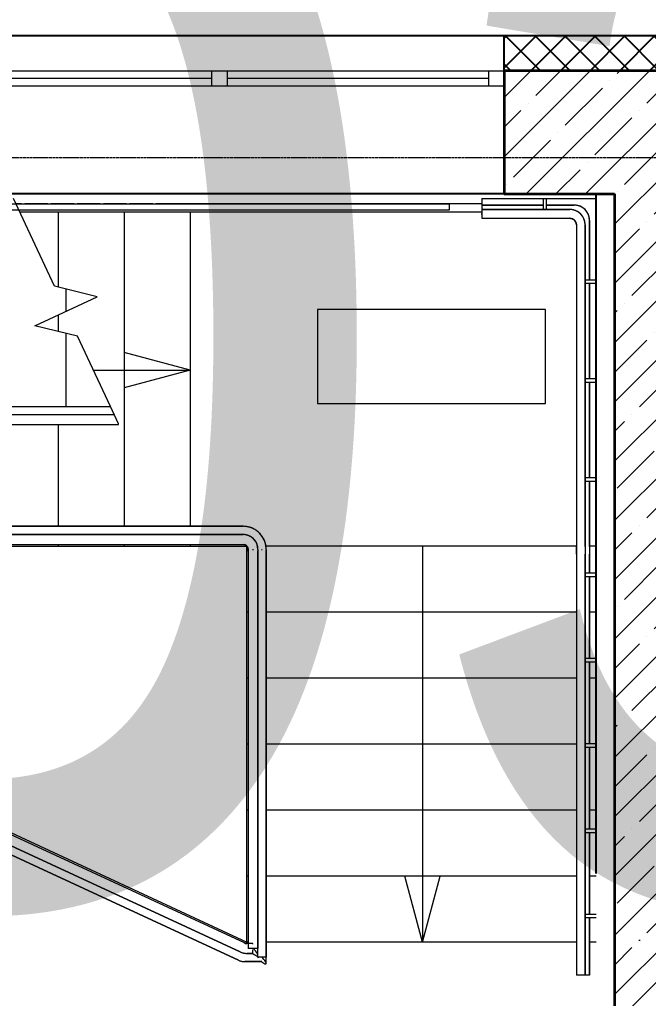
# Model space of a CAD drawing. Header units: millimetres. Extents: x 0 to 168960, y -92093 to 443706.
# Drawn here: x 39547 to 42405, y 248331 to 252781 of the extents above; entities that cross this region are included whole.
import ezdxf
from ezdxf.enums import TextEntityAlignment as Align

# ---------------------------------------------------------------- set-up
doc = ezdxf.new("R2018")
doc.units = ezdxf.units.MM
doc.linetypes.add('осевая', pattern=[50.8, 31.75, -6.35, 6.35, -6.35])
for name, color, linetype, lineweight in [('_0', 7, 'Continuous', 15), ('АР_Названия помещений', 124, 'Continuous', 5), ('АР_Номер помещения', 1, 'Continuous', 25), ('АР_Окна БЛОК', 250, 'Continuous', 13), ('АР_Помещения_площадь', 19, 'Continuous', 9), ('АР_Фасад', 7, 'Continuous', 15), ('Верхние поручни', 7, 'Continuous', 9), ('Контуры', 7, 'Continuous', 9), ('Линии свеса', 7, 'Continuous', 9), ('Марки вырезов', 7, 'Continuous', 9), ('Общие ребра', 7, 'Continuous', 9), ('Ограждение', 7, 'Continuous', 9), ('Опоры', 7, 'Continuous', 9), ('Перила', 7, 'Continuous', 9), ('Стены', 250, 'Continuous', 13), ('Стрелки вверх', 7, 'Continuous', 9)]:
    doc.layers.add(name, color=color, linetype=linetype, lineweight=lineweight)
doc.layers.add('АР_Сущ.Несущая стена', color=7, linetype='Continuous')
doc.styles.add('ISOCPEUR', font='isocpeur.ttf', dxfattribs={"height": 175})
doc.styles.get("Standard").update_dxf_attribs({"font": 'arial.ttf'})

# ---------------------------------------------------------------- blocks, each defined once
blk = doc.blocks.new('Тип верхнего поручня - Верхний поручень_Внутренний_-V3-2 этаж Клад')
at = {"layer": 'Верхние поручни', "color": 8}
for p, q in [((14122, 44463.9), (14140.2, 44463.9)), ((14140.2, 44463.9), (14170.3, 44463.9)), ((14170.3, 44463.9), (16591.1, 44463.9)), ((16611, 44421.4), (16591.1, 44463.9)), ((14069.5, 44247.9), (14069.5, 44411.4)), ((14114.5, 44247.9), (14114.5, 44411.4)), ((14122, 44418.9), (14140.2, 44418.9)), ((14140.2, 44418.9), (14170.3, 44418.9)), ((14170.3, 44418.9), (16611, 44418.9)), ((16611, 44418.9), (16611, 44421.4)), ((14069.5, 44247.9), (14114.5, 44247.9))]:
    blk.add_line(p, q, dxfattribs=at)
for radius in [52.5, 7.5]:
    blk.add_arc((14122, 44411.4), radius, 90, 180, dxfattribs=at)
blk = doc.blocks.new('Тип верхнего поручня - Верхний поручень_Внутренний_-3833707-2 этаж Клад')
at = {"layer": 'Верхние поручни', "color": 8}
for p, q in [((16981.5, 43918.9), (14503.8, 43918.9)), ((17177, 43918.9), (16994.6, 43918.9)), ((14503.8, 43873.9), (16981.5, 43873.9)), ((16994.6, 43873.9), (17177, 43873.9)), ((17199.5, 43845.3), (17199.5, 42045.3)), ((17244.5, 42006.5), (17244.5, 43845.3)), ((17182.8, 42062.3), (14130.4, 43475.9)), ((14111.5, 43435), (17163.9, 42021.5)), ((17222, 42059.8), (17194.4, 42059.8)), ((17194.4, 42014.8), (17222, 42014.8))]:
    blk.add_line(p, q, dxfattribs=at)
at = {"layer": 'Верхние поручни', "color": 8, "flags": 128}
for points in [[(16994.6, 43918.9), (16993.5, 43918.9), (16992.4, 43918.9), (16991.3, 43918.9), (16990.2, 43918.9), (16989.1, 43918.9), (16988.1, 43918.9), (16987, 43918.9), (16986, 43918.9), (16984.9, 43918.9), (16983.9, 43918.9), (16982.9, 43918.9), (16981.9, 43918.9), (16981.5, 43918.9)], [(17244.5, 43850.6), (17244.4, 43853.3), (17244.3, 43856), (17244.1, 43858.7), (17243.7, 43861.4), (17243.3, 43864.1), (17242.7, 43866.7), (17242, 43869.3), (17241.3, 43871.9), (17240.4, 43874.5), (17239.4, 43877), (17238.3, 43879.5), (17237.2, 43881.9), (17235.9, 43884.3), (17234.5, 43886.6), (17233.1, 43888.9), (17231.5, 43891.1), (17229.9, 43893.2), (17228.2, 43895.3), (17226.4, 43897.3), (17224.5, 43899.3), (17222.6, 43901.1), (17220.5, 43902.9), (17218.4, 43904.6), (17216.3, 43906.2), (17214, 43907.8), (17211.8, 43909.2), (17209.4, 43910.5), (17207, 43911.8), (17204.6, 43913), (17202.1, 43914), (17199.6, 43915), (17197, 43915.8), (17194.4, 43916.6), (17191.8, 43917.2), (17189.1, 43917.7), (17186.5, 43918.2), (17183.8, 43918.5), (17181.1, 43918.7), (17178.4, 43918.8), (17177, 43918.9)], [(16981.5, 43873.9), (16982.5, 43873.9), (16983.5, 43873.9), (16984.5, 43873.9), (16985.6, 43873.9), (16986.6, 43873.9), (16987.7, 43873.9), (16988.7, 43873.9), (16989.8, 43873.9), (16990.9, 43873.9), (16992, 43873.9), (16993.1, 43873.9), (16994.2, 43873.9), (16994.6, 43873.9)], [(17177, 43873.9), (17177.9, 43873.8), (17178.8, 43873.8), (17179.7, 43873.7), (17180.6, 43873.6), (17181.4, 43873.4), (17182.3, 43873.2), (17183.2, 43873), (17184, 43872.7), (17184.9, 43872.4), (17185.7, 43872.1), (17186.6, 43871.7), (17187.4, 43871.3), (17188.2, 43870.9), (17188.9, 43870.4), (17189.7, 43869.9), (17190.4, 43869.4), (17191.1, 43868.8), (17191.8, 43868.3), (17192.5, 43867.7), (17193.1, 43867), (17193.7, 43866.4), (17194.3, 43865.7), (17194.9, 43865), (17195.4, 43864.3), (17195.9, 43863.5), (17196.4, 43862.7), (17196.8, 43862), (17197.2, 43861.2), (17197.6, 43860.3), (17197.9, 43859.5), (17198.3, 43858.7), (17198.5, 43857.8), (17198.8, 43856.9), (17199, 43856.1), (17199.1, 43855.2), (17199.3, 43854.3), (17199.4, 43853.4), (17199.4, 43852.5), (17199.5, 43851.6), (17199.5, 43850.7), (17199.4, 43849.8), (17199.3, 43848.9), (17199.2, 43848), (17199.1, 43847.1), (17198.9, 43846.2), (17198.7, 43845.4), (17198.6, 43845.3)], [(17220, 43851.3), (17222, 43851.4), (17224, 43851.3)], [(17194.4, 42059.8), (17193.3, 42059.8), (17192.2, 42059.9), (17191.1, 42060), (17190, 42060.1), (17188.9, 42060.3), (17187.8, 42060.6), (17186.8, 42060.9), (17185.7, 42061.2), (17184.7, 42061.5), (17183.7, 42062), (17182.8, 42062.3)], [(17163.9, 42021.5), (17166.6, 42020.3), (17169.3, 42019.3), (17172, 42018.3), (17174.8, 42017.5), (17177.6, 42016.8), (17180.4, 42016.1), (17183.3, 42015.6), (17186.2, 42015.2), (17189, 42015), (17191.9, 42014.8), (17194.4, 42014.8)], [(17244.5, 42006.5), (17243.7, 42010.1), (17241.5, 42014.8), (17237.9, 42020.2), (17233.2, 42026), (17227.8, 42031.9), (17222, 42037.3), (17220, 42039)], [(17222, 42014.5), (17227.8, 42009.9), (17233.2, 42006.4), (17237.9, 42004.1), (17241.5, 42003.4), (17243.7, 42004.2), (17244.5, 42006.5)]]:
    blk.add_lwpolyline(points, dxfattribs=at)
at = {"layer": 'Верхние поручни', "color": 8}
blk.add_open_spline([(17199.4, 43843.2), (17199, 43843.5), (17198.5, 43844.2), (17198.5, 43844.9), (17198.6, 43845.3)], degree=3, dxfattribs=at)
blk = doc.blocks.new('Тип верхнего поручня - Верхний поручень_Внутренний_-V31-2 этаж Клад')
at = {"layer": 'Верхние поручни', "color": 8}
for p, q in [((14493.1, 43918.9), (16970.9, 43918.9)), ((16970.9, 43918.9), (16994.6, 43918.9)), ((16994.6, 43918.9), (17177, 43918.9)), ((14493.1, 43873.9), (16970.9, 43873.9)), ((16970.9, 43873.9), (16994.6, 43873.9)), ((16994.6, 43873.9), (17177, 43873.9)), ((17199.5, 43851.4), (17199.5, 42059.8)), ((17244.5, 43851.4), (17244.5, 42037.3)), ((17182.8, 42062.3), (14130.4, 43475.9)), ((17163.9, 42021.5), (14111.5, 43435)), ((17222, 42059.8), (17194.4, 42059.8)), ((17199.5, 42057.8), (17199.5, 42037.3)), ((17222, 42056.8), (17222, 42059.8)), ((17222, 42014.8), (17194.4, 42014.8)), ((17244.5, 42037.3), (17199.5, 42037.3)), ((17222, 42014.8), (17222, 42030.4))]:
    blk.add_line(p, q, dxfattribs=at)
for centre, radius, start, end in [((17177, 43851.4), 67.5, 0, 90), ((17177, 43851.4), 22.5, 0, 90), ((17194.4, 42087.3), 27.5, 245.1517, 270), ((17194.4, 42087.3), 72.5, 245.1517, 270)]:
    blk.add_arc(centre, radius, start, end, dxfattribs=at)
blk = doc.blocks.new('Тип перил - Перила_Внутренний_-3833727-2 этаж Клад')
at = {"layer": 'Перила', "color": 8}
for p, q in [((16980.4, 43956.4), (14502.6, 43956.4)), ((17177, 43956.4), (16994.6, 43956.4)), ((17282, 41969.9), (17282, 43845.9)), ((14072.6, 43411.7), (17156.2, 41983.8)), ((17185.6, 41977.3), (17261.5, 41977.3)), ((17244.7, 41997.1), (17245.8, 41995.2))]:
    blk.add_line(p, q, dxfattribs=at)
at = {"layer": 'Перила', "color": 8, "flags": 128}
for points in [[(16994.6, 43956.4), (16993.4, 43956.4), (16992.2, 43956.4), (16991, 43956.4), (16989.8, 43956.4), (16988.6, 43956.4), (16987.5, 43956.4), (16986.3, 43956.4), (16985.2, 43956.4), (16984, 43956.4), (16982.9, 43956.4), (16981.8, 43956.4), (16980.8, 43956.4), (16980.4, 43956.4)], [(17282, 43850.1), (17281.9, 43854.3), (17281.7, 43858.5), (17281.4, 43862.7), (17280.8, 43866.9), (17280.1, 43871), (17279.2, 43875.1), (17278.2, 43879.2), (17277, 43883.2), (17275.7, 43887.2), (17274.2, 43891.1), (17272.5, 43895), (17270.7, 43898.8), (17268.7, 43902.5), (17266.6, 43906.1), (17264.3, 43909.6), (17261.9, 43913.1), (17259.4, 43916.4), (17256.7, 43919.7), (17253.9, 43922.8), (17251, 43925.8), (17248, 43928.7), (17244.8, 43931.5), (17241.6, 43934.1), (17238.2, 43936.7), (17234.7, 43939), (17231.2, 43941.3), (17227.5, 43943.4), (17223.8, 43945.3), (17220, 43947.1), (17216.2, 43948.8), (17212.2, 43950.3), (17208.2, 43951.6), (17204.2, 43952.8), (17200.1, 43953.8), (17196, 43954.6), (17191.9, 43955.3), (17187.7, 43955.8), (17183.5, 43956.1), (17179.3, 43956.3), (17177, 43956.4)], [(17260, 43851.3), (17262, 43851.4), (17264, 43851.3)], [(17156.2, 41983.8), (17158.7, 41982.6), (17161.3, 41981.6), (17164, 41980.7), (17166.6, 41979.9), (17169.4, 41979.2), (17172.1, 41978.6), (17174.9, 41978.1), (17177.6, 41977.7), (17180.4, 41977.5), (17183.2, 41977.3), (17185.6, 41977.3)], [(17259.7, 41979.1), (17262, 41977.1), (17267.1, 41973), (17272, 41969.8), (17276.1, 41967.8), (17279.3, 41967.2), (17281.3, 41967.9), (17282, 41969.9)], [(17282, 41969.9), (17281.3, 41973.1), (17279.3, 41977.3), (17276.1, 41982.1), (17272, 41987.3), (17267.1, 41992.5), (17262, 41997.3), (17260, 41999)]]:
    blk.add_lwpolyline(points, dxfattribs=at)
blk = doc.blocks.new('Тип перил - Перила_Внутренний_-V32-2 этаж Клад')
at = {"layer": 'Перила', "color": 8}
for p, q in [((14493.1, 43956.4), (16970.9, 43956.4)), ((16970.9, 43956.4), (16994.6, 43956.4)), ((16994.6, 43956.4), (17177, 43956.4)), ((17282, 43851.4), (17282, 41997.3)), ((17156.2, 41983.8), (14072.6, 43411.7)), ((17262, 41977.3), (17185.6, 41977.3)), ((17242, 42003.6), (17242, 41997.3)), ((17282, 41997.3), (17242, 41997.3))]:
    blk.add_line(p, q, dxfattribs=at)
for centre, radius, start, end in [((17177, 43851.4), 105, 0, 90), ((17185.6, 42047.3), 70, 245.1517, 270)]:
    blk.add_arc(centre, radius, start, end, dxfattribs=at)
blk = doc.blocks.new('Тип перил - Перила_Внутренний_-V33-2 этаж Клад')
at = {"layer": 'Перила', "color": 8}
for p, q in [((14122, 44501.4), (14140.2, 44501.4)), ((14140.2, 44501.4), (14170.3, 44501.4)), ((14170.3, 44501.4), (16573.6, 44501.4)), ((16592.3, 44461.4), (16573.6, 44501.4)), ((14032, 44247.9), (14032, 44411.4)), ((14032, 44247.9), (14069.5, 44247.9))]:
    blk.add_line(p, q, dxfattribs=at)
blk.add_arc((14122, 44411.4), 90, 90, 180, dxfattribs=at)
blk = doc.blocks.new('Ограждение - Ограждение-3835379-2 этаж Клад')
at = {"layer": 'Перила', "color": 8}
for p, q in [((18541.3, 45416.4), (18262, 45416.4)), ((18662, 45396.4), (18262, 45396.4)), ((18682, 45416.4), (18555.8, 45416.4)), ((18262, 45374), (18262, 45378.7)), ((18262, 45356.4), (18662, 45356.4)), ((18752, 45075.6), (18752, 45346.4)), ((18692, 45326.4), (18692, 43865)), ((18732, 43865), (18732, 45326.4)), ((18752, 44625.6), (18752, 45061.1)), ((18752, 44175.6), (18752, 44611.1)), ((18752, 43865), (18752, 44161.1)), ((18692, 43829.5), (18692, 42067.9)), ((18732, 42067.9), (18732, 43829.5)), ((18752, 43743.4), (18752, 43829.5)), ((18752, 43355.5), (18752, 43728.9)), ((18752, 42967.6), (18752, 43341)), ((18752, 42579.8), (18752, 42953.1)), ((18752, 42191.9), (18752, 42565.3)), ((18752, 42067.9), (18752, 42177.4)), ((18692, 42052.7), (18692, 41916.4)), ((18732, 41916.4), (18732, 42052.7)), ((18752, 41916.4), (18752, 42052.7)), ((18714.3, 41916.4), (18709.6, 41916.4)), ((18734.3, 41916.4), (18732, 41916.4))]:
    blk.add_line(p, q, dxfattribs=at)
at = {"layer": 'Перила', "color": 8, "flags": 128}
for points in [[(18732, 45326.4), (18731.9, 45329.2), (18731.7, 45331.9), (18731.5, 45334.7), (18731.1, 45337.5), (18730.6, 45340.3), (18730, 45343), (18729.2, 45345.7), (18728.4, 45348.4), (18727.5, 45351), (18726.4, 45353.6), (18725.3, 45356.2), (18724.1, 45358.7), (18722.7, 45361.1), (18721.3, 45363.5), (18719.7, 45365.9), (18718.1, 45368.2), (18716.4, 45370.4), (18714.6, 45372.5), (18712.7, 45374.6), (18710.7, 45376.6), (18708.7, 45378.5), (18706.6, 45380.3), (18704.4, 45382), (18702.1, 45383.7), (18699.8, 45385.3), (18697.4, 45386.7), (18695, 45388.1), (18692.5, 45389.4), (18689.9, 45390.5), (18687.3, 45391.6), (18684.7, 45392.6), (18682, 45393.4), (18679.3, 45394.2), (18676.6, 45394.8), (18673.9, 45395.3), (18671.1, 45395.8), (18668.3, 45396.1), (18665.5, 45396.3), (18662.7, 45396.4), (18662, 45396.4)], [(18752, 45346.4), (18751.9, 45349.2), (18751.7, 45351.9), (18751.5, 45354.7), (18751.1, 45357.5), (18750.6, 45360.3), (18750, 45363), (18749.2, 45365.7), (18748.4, 45368.4), (18747.5, 45371), (18746.4, 45373.6), (18745.3, 45376.2), (18744.1, 45378.7), (18742.7, 45381.1), (18741.3, 45383.5), (18739.7, 45385.9), (18738.1, 45388.2), (18736.4, 45390.4), (18734.6, 45392.5), (18732.7, 45394.6), (18730.7, 45396.6), (18728.7, 45398.5), (18726.6, 45400.3), (18724.4, 45402), (18722.1, 45403.7), (18719.8, 45405.3), (18717.4, 45406.7), (18715, 45408.1), (18712.5, 45409.4), (18709.9, 45410.5), (18707.3, 45411.6), (18704.7, 45412.6), (18702, 45413.4), (18699.3, 45414.2), (18696.6, 45414.8), (18693.9, 45415.3), (18691.1, 45415.8), (18688.3, 45416.1), (18685.5, 45416.3), (18682.7, 45416.4), (18682, 45416.4)], [(18662, 45356.4), (18663.2, 45356.3), (18664.4, 45356.3), (18665.6, 45356.1), (18666.8, 45356), (18667.9, 45355.8), (18669.1, 45355.5), (18670.3, 45355.2), (18671.4, 45354.8), (18672.5, 45354.4), (18673.7, 45354), (18674.7, 45353.5), (18675.8, 45353), (18676.9, 45352.4), (18677.9, 45351.8), (18678.9, 45351.1), (18679.9, 45350.4), (18680.8, 45349.7), (18681.8, 45348.9), (18682.6, 45348.1), (18683.5, 45347.3), (18684.3, 45346.4), (18685.1, 45345.5), (18685.8, 45344.5), (18686.5, 45343.6), (18687.2, 45342.6), (18687.8, 45341.5), (18688.4, 45340.5), (18689, 45339.4), (18689.5, 45338.3), (18689.9, 45337.2), (18690.3, 45336.1), (18690.7, 45335), (18691, 45333.8), (18691.3, 45332.6), (18691.5, 45331.5), (18691.7, 45330.3), (18691.8, 45329.1), (18691.9, 45327.9), (18692, 45326.7), (18692, 45326.4)], [(18692, 43829.5), (18692, 43831.9), (18692, 43834.4), (18692, 43837), (18692, 43839.5), (18692, 43842.2), (18692, 43844.8), (18692, 43847.5), (18692, 43850.3), (18692, 43853), (18692, 43855.8), (18692, 43858.6), (18692, 43861.4), (18692, 43864.1), (18692, 43865)], [(18732, 43865), (18732, 43862.2), (18732, 43859.4), (18732, 43856.6), (18732, 43853.8), (18732, 43851.1), (18732, 43848.3), (18732, 43845.6), (18732, 43842.9), (18732, 43840.3), (18732, 43837.7), (18732, 43835.2), (18732, 43832.6), (18732, 43830.2), (18732, 43829.5)], [(18752, 43865), (18752, 43862.2), (18752, 43859.4), (18752, 43856.6), (18752, 43853.8), (18752, 43851.1), (18752, 43848.3), (18752, 43845.6), (18752, 43842.9), (18752, 43840.3), (18752, 43837.7), (18752, 43835.2), (18752, 43832.6), (18752, 43830.2), (18752, 43829.5)], [(18692, 42067.9), (18692, 42066.9), (18692, 42065.8), (18692, 42064.7), (18692, 42063.6), (18692, 42062.5), (18692, 42061.4), (18692, 42060.2), (18692, 42059), (18692, 42057.9), (18692, 42056.7), (18692, 42055.5), (18692, 42054.3), (18692, 42053.1), (18692, 42052.7)], [(18732, 42052.7), (18732, 42053.9), (18732, 42055.1), (18732, 42056.3), (18732, 42057.5), (18732, 42058.7), (18732, 42059.9), (18732, 42061), (18732, 42062.2), (18732, 42063.3), (18732, 42064.4), (18732, 42065.5), (18732, 42066.6), (18732, 42067.6), (18732, 42067.9)], [(18752, 42052.7), (18752, 42053.9), (18752, 42055.1), (18752, 42056.3), (18752, 42057.5), (18752, 42058.7), (18752, 42059.9), (18752, 42061), (18752, 42062.2), (18752, 42063.3), (18752, 42064.4), (18752, 42065.5), (18752, 42066.6), (18752, 42067.6), (18752, 42067.9)]]:
    blk.add_lwpolyline(points, dxfattribs=at)
blk = doc.blocks.new('Тип перил - Перила_Внутренний_-3836307-2 этаж Клад')
at = {"layer": 'Перила', "color": 8}
for p, q in [((18662, 45396.4), (18262, 45396.4)), ((18262, 45374), (18262, 45378.7)), ((18262, 45356.4), (18662, 45356.4)), ((18692, 45326.4), (18692, 43865)), ((18732, 43865), (18732, 45326.4)), ((18692, 43829.5), (18692, 42067.9)), ((18732, 42067.9), (18732, 43829.5)), ((18692, 42052.7), (18692, 41916.4)), ((18732, 41916.4), (18732, 42052.7)), ((18714.3, 41916.4), (18709.6, 41916.4))]:
    blk.add_line(p, q, dxfattribs=at)
at = {"layer": 'Перила', "color": 8, "flags": 128}
for points in [[(18732, 45326.4), (18731.9, 45329.2), (18731.7, 45331.9), (18731.5, 45334.7), (18731.1, 45337.5), (18730.6, 45340.3), (18730, 45343), (18729.2, 45345.7), (18728.4, 45348.4), (18727.5, 45351), (18726.4, 45353.6), (18725.3, 45356.2), (18724.1, 45358.7), (18722.7, 45361.1), (18721.3, 45363.5), (18719.7, 45365.9), (18718.1, 45368.2), (18716.4, 45370.4), (18714.6, 45372.5), (18712.7, 45374.6), (18710.7, 45376.6), (18708.7, 45378.5), (18706.6, 45380.3), (18704.4, 45382), (18702.1, 45383.7), (18699.8, 45385.3), (18697.4, 45386.7), (18695, 45388.1), (18692.5, 45389.4), (18689.9, 45390.5), (18687.3, 45391.6), (18684.7, 45392.6), (18682, 45393.4), (18679.3, 45394.2), (18676.6, 45394.8), (18673.9, 45395.3), (18671.1, 45395.8), (18668.3, 45396.1), (18665.5, 45396.3), (18662.7, 45396.4), (18662, 45396.4)], [(18662, 45356.4), (18663.2, 45356.3), (18664.4, 45356.3), (18665.6, 45356.1), (18666.8, 45356), (18667.9, 45355.8), (18669.1, 45355.5), (18670.3, 45355.2), (18671.4, 45354.8), (18672.5, 45354.4), (18673.7, 45354), (18674.7, 45353.5), (18675.8, 45353), (18676.9, 45352.4), (18677.9, 45351.8), (18678.9, 45351.1), (18679.9, 45350.4), (18680.8, 45349.7), (18681.8, 45348.9), (18682.6, 45348.1), (18683.5, 45347.3), (18684.3, 45346.4), (18685.1, 45345.5), (18685.8, 45344.5), (18686.5, 45343.6), (18687.2, 45342.6), (18687.8, 45341.5), (18688.4, 45340.5), (18689, 45339.4), (18689.5, 45338.3), (18689.9, 45337.2), (18690.3, 45336.1), (18690.7, 45335), (18691, 45333.8), (18691.3, 45332.6), (18691.5, 45331.5), (18691.7, 45330.3), (18691.8, 45329.1), (18691.9, 45327.9), (18692, 45326.7), (18692, 45326.4)], [(18692, 43829.5), (18692, 43831.9), (18692, 43834.4), (18692, 43837), (18692, 43839.5), (18692, 43842.2), (18692, 43844.8), (18692, 43847.5), (18692, 43850.3), (18692, 43853), (18692, 43855.8), (18692, 43858.6), (18692, 43861.4), (18692, 43864.1), (18692, 43865)], [(18732, 43865), (18732, 43862.2), (18732, 43859.4), (18732, 43856.6), (18732, 43853.8), (18732, 43851.1), (18732, 43848.3), (18732, 43845.6), (18732, 43842.9), (18732, 43840.3), (18732, 43837.7), (18732, 43835.2), (18732, 43832.6), (18732, 43830.2), (18732, 43829.5)], [(18692, 42067.9), (18692, 42066.9), (18692, 42065.8), (18692, 42064.7), (18692, 42063.6), (18692, 42062.5), (18692, 42061.4), (18692, 42060.2), (18692, 42059), (18692, 42057.9), (18692, 42056.7), (18692, 42055.5), (18692, 42054.3), (18692, 42053.1), (18692, 42052.7)], [(18732, 42052.7), (18732, 42053.9), (18732, 42055.1), (18732, 42056.3), (18732, 42057.5), (18732, 42058.7), (18732, 42059.9), (18732, 42061), (18732, 42062.2), (18732, 42063.3), (18732, 42064.4), (18732, 42065.5), (18732, 42066.6), (18732, 42067.6), (18732, 42067.9)]]:
    blk.add_lwpolyline(points, dxfattribs=at)
blk = doc.blocks.new('Тип перил - Перила_Внутренний_-V34-2 этаж Клад')
at = {"layer": 'Перила', "color": 8}
for p, q in [((18262, 45396.4), (18262, 45356.4)), ((18262, 45396.4), (18662, 45396.4)), ((18262, 45356.4), (18662, 45356.4)), ((18692, 45326.4), (18692, 43865)), ((18732, 45326.4), (18732, 43865)), ((18692, 43865), (18692, 43839.6)), ((18692, 43839.6), (18692, 42078.1)), ((18732, 43865), (18732, 43839.6)), ((18732, 43839.6), (18732, 42078.1)), ((18692, 42078.1), (18692, 42052.7)), ((18692, 42052.7), (18692, 41916.4)), ((18732, 42078.1), (18732, 42052.7)), ((18732, 42052.7), (18732, 41916.4)), ((18732, 41916.4), (18692, 41916.4))]:
    blk.add_line(p, q, dxfattribs=at)
for radius in [70, 30]:
    blk.add_arc((18662, 45326.4), radius, 0, 90, dxfattribs=at)
blk = doc.blocks.new('Тип перил - Перила_Внутренний_-3836321-2 этаж Клад')
at = {"layer": 'Перила', "color": 8}
for p, q in [((18541.3, 45416.4), (18262, 45416.4)), ((18682, 45416.4), (18555.8, 45416.4)), ((18752, 45075.6), (18752, 45346.4)), ((18752, 44625.6), (18752, 45061.1)), ((18752, 44175.6), (18752, 44611.1)), ((18752, 43865), (18752, 44161.1)), ((18752, 43743.4), (18752, 43829.5)), ((18752, 43355.5), (18752, 43728.9)), ((18752, 42967.6), (18752, 43341)), ((18752, 42579.8), (18752, 42953.1)), ((18752, 42191.9), (18752, 42565.3)), ((18752, 42067.9), (18752, 42177.4)), ((18752, 41916.4), (18752, 42052.7)), ((18734.3, 41916.4), (18732, 41916.4))]:
    blk.add_line(p, q, dxfattribs=at)
at = {"layer": 'Перила', "color": 8, "flags": 128}
for points in [[(18752, 45346.4), (18751.9, 45349.2), (18751.7, 45351.9), (18751.5, 45354.7), (18751.1, 45357.5), (18750.6, 45360.3), (18750, 45363), (18749.2, 45365.7), (18748.4, 45368.4), (18747.5, 45371), (18746.4, 45373.6), (18745.3, 45376.2), (18744.1, 45378.7), (18742.7, 45381.1), (18741.3, 45383.5), (18739.7, 45385.9), (18738.1, 45388.2), (18736.4, 45390.4), (18734.6, 45392.5), (18732.7, 45394.6), (18730.7, 45396.6), (18728.7, 45398.5), (18726.6, 45400.3), (18724.4, 45402), (18722.1, 45403.7), (18719.8, 45405.3), (18717.4, 45406.7), (18715, 45408.1), (18712.5, 45409.4), (18709.9, 45410.5), (18707.3, 45411.6), (18704.7, 45412.6), (18702, 45413.4), (18699.3, 45414.2), (18696.6, 45414.8), (18693.9, 45415.3), (18691.1, 45415.8), (18688.3, 45416.1), (18685.5, 45416.3), (18682.7, 45416.4), (18682, 45416.4)], [(18752, 43865), (18752, 43862.2), (18752, 43859.4), (18752, 43856.6), (18752, 43853.8), (18752, 43851.1), (18752, 43848.3), (18752, 43845.6), (18752, 43842.9), (18752, 43840.3), (18752, 43837.7), (18752, 43835.2), (18752, 43832.6), (18752, 43830.2), (18752, 43829.5)], [(18752, 42052.7), (18752, 42053.9), (18752, 42055.1), (18752, 42056.3), (18752, 42057.5), (18752, 42058.7), (18752, 42059.9), (18752, 42061), (18752, 42062.2), (18752, 42063.3), (18752, 42064.4), (18752, 42065.5), (18752, 42066.6), (18752, 42067.6), (18752, 42067.9)]]:
    blk.add_lwpolyline(points, dxfattribs=at)
blk = doc.blocks.new('Тип перил - Перила_Внутренний_-V35-2 этаж Клад')
at = {"layer": 'Перила', "color": 8}
for p, q in [((18262, 45416.4), (18541.3, 45416.4)), ((18555.8, 45416.4), (18682, 45416.4)), ((18752, 45346.4), (18752, 45075.6)), ((18752, 45061.1), (18752, 44625.6)), ((18752, 44611.1), (18752, 44175.6)), ((18752, 44161.1), (18752, 43865)), ((18752, 43865), (18752, 43839.6)), ((18752, 43839.6), (18752, 43743.4)), ((18752, 43728.9), (18752, 43355.5)), ((18752, 43341), (18752, 42967.6)), ((18752, 42953.1), (18752, 42579.8)), ((18752, 42565.3), (18752, 42191.9)), ((18752, 42177.4), (18752, 42078.1)), ((18752, 42078.1), (18752, 42052.7)), ((18752, 42052.7), (18752, 41916.4)), ((18752, 41916.4), (18732, 41916.4))]:
    blk.add_line(p, q, dxfattribs=at)
blk.add_arc((18682, 45346.4), 70, 0, 90, dxfattribs=at)
blk = doc.blocks.new('ADSK_Ограждение_Опоры_Г_образная - D15 высота60 консоль80-3794357-2 этаж Клад')
at = {"layer": 'Опоры', "color": 8}
for p, q in [((-7.5, 70), (-7.5, 20)), ((7.5, 20), (7.5, 70))]:
    blk.add_line(p, q, dxfattribs=at)
blk = doc.blocks.new('Тип верхнего поручня - Верхний поручень_Внутренний_-3837920-2 этаж Клад')
at = {"layer": 'Верхние поручни', "color": 8}
for p, q in [((16986.5, 45468.9), (14508.8, 45468.9)), ((18262, 45468.9), (16999.6, 45468.9)), ((18262, 45446.4), (18262, 45444)), ((16143.5, 45423.9), (16169.8, 45423.9)), ((16184.2, 45423.9), (16289.1, 45423.9)), ((16303.5, 45423.9), (16408.4, 45423.9)), ((16422.8, 45423.9), (16527.7, 45423.9)), ((16542.1, 45423.9), (16647, 45423.9)), ((16661.4, 45423.9), (16766.3, 45423.9)), ((16780.7, 45423.9), (16986.5, 45423.9)), ((16999.6, 45423.9), (18262, 45423.9))]:
    blk.add_line(p, q, dxfattribs=at)
at = {"layer": 'Верхние поручни', "color": 8, "flags": 128}
for points in [[(16999.6, 45468.9), (16998.5, 45468.9), (16997.4, 45468.9), (16996.3, 45468.9), (16995.2, 45468.9), (16994.1, 45468.9), (16993.1, 45468.9), (16992, 45468.9), (16991, 45468.9), (16989.9, 45468.9), (16988.9, 45468.9), (16987.9, 45468.9), (16986.9, 45468.9), (16986.5, 45468.9)], [(16986.5, 45423.9), (16987.5, 45423.9), (16988.5, 45423.9), (16989.5, 45423.9), (16990.6, 45423.9), (16991.6, 45423.9), (16992.7, 45423.9), (16993.7, 45423.9), (16994.8, 45423.9), (16995.9, 45423.9), (16997, 45423.9), (16998.1, 45423.9), (16999.2, 45423.9), (16999.6, 45423.9)]]:
    blk.add_lwpolyline(points, dxfattribs=at)
blk = doc.blocks.new('Тип верхнего поручня - Верхний поручень_Внутренний_-V36-2 этаж Клад')
at = {"layer": 'Верхние поручни', "color": 8}
for p, q in [((14498.1, 45468.9), (16975.9, 45468.9)), ((16975.9, 45468.9), (16999.6, 45468.9)), ((16999.6, 45468.9), (18262, 45468.9)), ((18262, 45446.4), (18262, 45423.9)), ((16143.5, 45423.9), (16169.8, 45423.9)), ((16184.2, 45423.9), (16289.1, 45423.9)), ((16303.5, 45423.9), (16408.4, 45423.9)), ((16422.8, 45423.9), (16527.7, 45423.9)), ((16542.1, 45423.9), (16647, 45423.9)), ((16661.4, 45423.9), (16766.3, 45423.9)), ((16780.7, 45423.9), (16975.9, 45423.9)), ((16975.9, 45423.9), (16999.6, 45423.9)), ((16999.6, 45423.9), (18262, 45423.9))]:
    blk.add_line(p, q, dxfattribs=at)
blk = doc.blocks.new('Тип перил - Перила_Внутренний_-3837933-2 этаж Клад')
at = {"layer": 'Перила', "color": 8}
for p, q in [((18262, 45408.7), (18262, 45404)), ((16161, 45386.4), (16985.4, 45386.4)), ((16999.6, 45386.4), (18262, 45386.4))]:
    blk.add_line(p, q, dxfattribs=at)
at = {"layer": 'Перила', "color": 8, "flags": 128}
blk.add_lwpolyline([(16985.4, 45386.4), (16986.4, 45386.4), (16987.5, 45386.4), (16988.6, 45386.4), (16989.7, 45386.4), (16990.9, 45386.4), (16992, 45386.4), (16993.2, 45386.4), (16994.4, 45386.4), (16995.6, 45386.4), (16996.8, 45386.4), (16998, 45386.4), (16999.2, 45386.4), (16999.6, 45386.4)], dxfattribs=at)
blk = doc.blocks.new('Тип перил - Перила_Внутренний_-V37-2 этаж Клад')
at = {"layer": 'Перила', "color": 8}
for p, q in [((18262, 45423.9), (18262, 45386.4)), ((16161, 45386.4), (16975.9, 45386.4)), ((16975.9, 45386.4), (16999.6, 45386.4)), ((16999.6, 45386.4), (18262, 45386.4))]:
    blk.add_line(p, q, dxfattribs=at)
blk = doc.blocks.new('A$C53f0aadf')
at = {"layer": 'Верхние поручни', "color": 8}
for p, q in [((3980, -3400), (910, -1977.7)), ((3987.5, -3400), (3980, -3400)), ((3987.5, -3400), (3980, -3400)), ((5480, -3400), (4070, -3400)), ((5480, -3400), (4070, -3400)), ((5570, -3400), (5540, -3400)), ((5570, -3400), (5540, -3400))]:
    blk.add_line(p, q, dxfattribs=at)
at = {"layer": 'Контуры', "color": 8}
for p, q in [((3725, -80), (3725, -1510)), ((2825, -1600), (3125, -1600)), ((3125, -1600), (3425, -1600)), ((3425, -1600), (3725, -1600)), ((3725, -1592.5), (3725, -1600)), ((3725, -1600), (3980, -1600)), ((3980, -1600), (3980, -1900)), ((5480, -1600), (4068.3, -1600)), ((5570, -1600), (5540, -1600)), ((3980, -1900), (3980, -2200)), ((3980, -2200), (3980, -2500)), ((3980, -2500), (3980, -2800)), ((3980, -2800), (3980, -3100)), ((3980, -3100), (3980, -3400))]:
    blk.add_line(p, q, dxfattribs=at)
at = {"layer": 'Линии свеса', "color": 8}
for p, q in [((3125, -80), (3125, -423.5)), ((3425, -80), (3425, -1510)), ((3160, -432.1), (3160, -532.5)), ((3125, -548.8), (3125, -624.4)), ((3160, -632.9), (3160, -965)), ((3125, -1047.5), (3125, -1510)), ((3125, -1592.5), (3125, -1600)), ((3425, -1592.5), (3425, -1600)), ((3987.5, -1900), (3980, -1900)), ((5480, -1900), (4070, -1900)), ((5570, -1900), (5540, -1900)), ((3987.5, -2200), (3980, -2200)), ((5480, -2200), (4070, -2200)), ((5570, -2200), (5540, -2200)), ((3987.5, -2500), (3980, -2500)), ((5480, -2500), (4070, -2500)), ((3987.5, -2800), (3980, -2800)), ((5480, -2800), (4070, -2800)), ((5570, -2800), (5540, -2800)), ((3987.5, -3100), (3980, -3100)), ((5480, -3100), (4070, -3100)), ((5570, -3100), (5540, -3100))]:
    blk.add_line(p, q, dxfattribs=at)
at = {"layer": 'Марки вырезов', "color": 8}
for p, q in [((3107.2, -419.2), (2921, -20)), ((3301.6, -466.5), (3107.2, -419.2)), ((3018.4, -598.5), (3301.6, -466.5)), ((3212.8, -645.8), (3018.4, -598.5)), ((3361.7, -965), (3212.8, -645.8)), ((3399, -1045), (3380.3, -1005))]:
    blk.add_line(p, q, dxfattribs=at)
at = {"layer": 'Общие ребра', "color": 8}
blk.add_line((5590, 0), (5050, 0), dxfattribs=at)
at = {"layer": 'Стены', "color": 8, "lineweight": 18}
blk.add_line((5050, -20), (5570, -20), dxfattribs=at)
at = {"layer": 'Стрелки вверх', "color": 8}
for p, q in [((3725, -800), (3425, -719.6)), ((3284.7, -800), (3425, -800)), ((3425, -800), (3725, -800)), ((3725, -800), (3425, -880.4)), ((4780, -1600), (4780, -1900)), ((4780, -1900), (4780, -2200)), ((4780, -2200), (4780, -2500)), ((4780, -2500), (4780, -2800)), ((4780, -2800), (4780, -3100)), ((4780, -3400), (4699.6, -3100)), ((4780, -3100), (4780, -3400)), ((4780, -3400), (4860.4, -3100))]:
    blk.add_line(p, q, dxfattribs=at)
at = {"layer": 'Верхние поручни', "color": 8}
for name in ['Тип верхнего поручня - Верхний поручень_Внутренний_-3837920-2 этаж Клад', 'Тип верхнего поручня - Верхний поручень_Внутренний_-V36-2 этаж Клад', 'Тип верхнего поручня - Верхний поручень_Внутренний_-V3-2 этаж Клад', 'Тип верхнего поручня - Верхний поручень_Внутренний_-3833707-2 этаж Клад', 'Тип верхнего поручня - Верхний поручень_Внутренний_-V31-2 этаж Клад']:
    blk.add_blockref(name, (-13212, -45466.4), dxfattribs=at)
at = {"layer": 'Ограждение', "color": 8}
blk.add_blockref('Ограждение - Ограждение-3835379-2 этаж Клад', (-13212, -45466.4), dxfattribs=at)
at = {"layer": 'Опоры', "color": 8}
blk.add_blockref('ADSK_Ограждение_Опоры_Г_образная - D15 высота60 консоль80-3794357-2 этаж Клад', (5336.6, -90), dxfattribs=at)
for p, rotation in [((5500, -398), 269.9999999999984), ((5500, -848), 269.9999999999984), ((5500, -1298), 269.9999999999984), ((5500, -1730.2), 269.9999999999998), ((5500, -2118.1), 269.9999999999998), ((5500, -2506), 269.9999999999998), ((5500, -2893.8), 269.9999999999998), ((5500, -3281.7), 269.9999999999998)]:
    blk.add_blockref('ADSK_Ограждение_Опоры_Г_образная - D15 высота60 консоль80-3794357-2 этаж Клад', p, dxfattribs=dict(at, rotation=rotation))
at = {"layer": 'Перила', "color": 8}
for name in ['Тип перил - Перила_Внутренний_-V37-2 этаж Клад', 'Тип перил - Перила_Внутренний_-3837933-2 этаж Клад', 'Тип перил - Перила_Внутренний_-3836321-2 этаж Клад', 'Тип перил - Перила_Внутренний_-V35-2 этаж Клад', 'Тип перил - Перила_Внутренний_-3836307-2 этаж Клад', 'Тип перил - Перила_Внутренний_-V34-2 этаж Клад', 'Тип перил - Перила_Внутренний_-V33-2 этаж Клад', 'Тип перил - Перила_Внутренний_-3833727-2 этаж Клад', 'Тип перил - Перила_Внутренний_-V32-2 этаж Клад']:
    blk.add_blockref(name, (-13212, -45466.4), dxfattribs=at)
blk = doc.blocks.new('ОКНО 5110')
at = {"layer": 'АР_Окна БЛОК', "color": 8, "ltscale": 0.1}
for points in [[(150061.5, -76460.3), (144951.5, -76460.3), (144951.5, -76390.3), (150061.5, -76390.3)], [(148802.4, -76460.3), (148732.4, -76460.3), (148732.4, -76390.3), (148802.4, -76390.3)], [(150061.5, -76460.3), (149991.5, -76460.3), (149991.5, -76390.3), (150061.5, -76390.3)]]:
    blk.add_lwpolyline(points, close=True, dxfattribs=at)
for points in [[(148732.4, -76425.3), (147543.3, -76425.3)], [(149991.5, -76425.3), (148802.4, -76425.3)]]:
    blk.add_lwpolyline(points, dxfattribs=at)
at = {"layer": 'АР_Фасад', "color": 8, "ltscale": 0.1}
blk.add_lwpolyline([(150061.5, -76950.3), (144951.5, -76950.3), (144951.5, -76390.3), (150061.5, -76390.3)], close=True, dxfattribs=at)
blk = doc.blocks.new('2 ЭТАЖ')
at = {"layer": 'АР_Сущ.Несущая стена', "ltscale": 0.1}
h = blk.add_hatch(dxfattribs=at)
h.set_pattern_fill('ANSI37', color=8, scale=30, angle=180)
h.paths.add_polyline_path([(150758.3, -76230.3), (150061.5, -76230.3), (150061.5, -76390.3), (150758.3, -76390.2)])
h.paths.add_polyline_path([(152147.2, -76230.3), (150758.3, -76230.3), (150758.3, -76390.2), (152147.2, -76390.1)])
at = {"layer": 'АР_Сущ.Несущая стена', "lineweight": 13, "ltscale": 10000}
h = blk.add_hatch(dxfattribs=at)
h.set_pattern_fill('ANSI35', color=8, scale=30)
h.paths.add_polyline_path([(150758.3, -76390.2), (150061.5, -76390.3), (150061.5, -76950.3), (150480.1, -76950.3), (150563.3, -76950.3), (150563.3, -81751), (150758.3, -81751)])
h.paths.add_polyline_path([(150953.3, -76950.3), (152147.2, -76950.4), (152147.2, -76390.1), (150758.3, -76390.2), (150758.3, -81751), (150953.3, -81751)])
at = {"layer": 'АР_Сущ.Несущая стена', "color": 8, "linetype": 'Continuous'}
for p, q in [((150480.1, -76950.3), (148779.7, -76950.3)), ((150480.1, -78538.7), (150480.1, -76950.3)), ((150480.1, -78838.7), (150480.1, -78538.7)), ((150480.1, -79138.7), (150480.1, -78838.7)), ((150480.1, -79438.7), (150480.1, -79138.7)), ((150480.1, -79738.7), (150480.1, -79438.7)), ((150480.1, -80038.7), (150480.1, -79738.7))]:
    blk.add_line(p, q, dxfattribs=at)
at = {"layer": 'АР_Сущ.Несущая стена', "color": 8, "ltscale": 0.1}
for points in [[(126001.5, -76230.3), (175019.9, -76230.3), (175019.9, -89105.2), (173657.2, -89105.2)], [(150061.5, -76390.3), (150061.5, -76230.3)]]:
    blk.add_lwpolyline(points, dxfattribs=at)
at = {"layer": 'АР_Сущ.Несущая стена', "color": 8, "linetype": 'Continuous', "lineweight": 35, "flags": 128}
blk.add_lwpolyline([(150563.3, -76950.3), (150563.3, -81751), (150953.3, -81751), (150953.3, -76950.3), (152147.2, -76950.4), (152147.2, -76390.1), (150061.5, -76390.3), (150061.5, -76950.3), (150563.3, -76950.3)], dxfattribs=at)
at = {"layer": 'АР_Сущ.Несущая стена', "color": 8, "lineweight": 20}
blk.add_lwpolyline([(147616.4, -76994.6), (149811.8, -76994.6), (149811.8, -77024.2), (147616.4, -77024.2)], close=True, dxfattribs=at)
at = {"layer": 'АР_Сущ.Несущая стена', "color": 8}
for name, p in [('ОКНО 5110', (0, 0)), ('A$C53f0aadf', (144910.1, -76950.9))]:
    blk.add_blockref(name, p, dxfattribs=at)
blk = doc.blocks.new('*U362')
at = {"color": 8, "style": 'ISOCPEUR', "width": 0.7, "flags": 1}
blk.add_attdef('КАТЕГОРИЯ', (-499.2, -2092.2), '', height=250, dxfattribs=at)
at = {"layer": 'АР_Номер помещения', "color": 8, "style": 'ISOCPEUR', "width": 0.7}
blk.add_attdef('НОМЕР_ПОМЕЩЕНИЯ', text='', height=300, dxfattribs=at).set_placement((-17564.9, 2858.2), align=Align.MIDDLE_CENTER)
at = {"layer": 'АР_Помещения_площадь', "color": 8, "style": 'ISOCPEUR', "width": 0.7}
blk.add_attdef('ПЛОЩАДЬ_ПОМЕЩЕНИЯ', text='', height=200, dxfattribs=at).set_placement((-1475.6, 2342.5), align=Align.MIDDLE_RIGHT)
at = {"layer": 'АР_Помещения_площадь', "color": 8, "lineweight": 30, "width": 0.7, "flags": 104}
blk.add_attdef('ИМЯ_ПОМЕЩЕНИЯ', text='', height=100, dxfattribs=at).set_placement((157.6, 1217.1), align=Align.MIDDLE_CENTER)

msp = doc.modelspace()

# ---------------------------------------------------------------- linework, layer by layer
at = {"layer": '_0', "linetype": 'осевая', "ltscale": 0.3}
msp.add_line((1843.71, 252153.426), (70093.71, 252153.426), dxfattribs=at)
at = {"layer": '_0'}
for points in [[(36941.28, 245324.644), (36141.281, 245324.644), (36141.28, 251987.97), (42251.28, 251987.97), (42251.28, 245124.644), (36941.28, 245124.644)], [(40901.764, 251034.828), (41937.679, 251034.828), (41937.679, 251462.596), (40901.764, 251462.596)]]:
    msp.add_lwpolyline(points, close=True, dxfattribs=at)

# ---------------------------------------------------------------- block references
ref = msp.add_blockref('*U362', (49645.182, 311704.592), dxfattribs=at)
lines = msp.add_mtext('\\W0.8000;Кабинет информатики и информационных\\Pтехнологий с возможностью деления\\Pтрансформируемой перегородкой на два\\Pпомещения', dxfattribs={"layer": 'АР_Названия помещений', "color": 8, "insert": (33695.117, 321446.171), "char_height": 6603.18335, "width": 1779.62855, "attachment_point": 1})
ref.add_attrib('ИМЯ_ПОМЕЩЕНИЯ', '', (33695.117, 321446.171), dxfattribs={"flags": 104}).embed_mtext(lines)
msp.add_blockref('2 ЭТАЖ', (-108312.065, 328938.23), dxfattribs=at)

doc.saveas('drawing.dxf')
